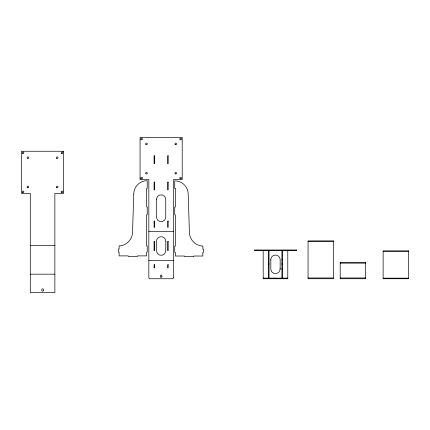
<?xml version="1.0" encoding="UTF-8"?>
<svg xmlns="http://www.w3.org/2000/svg" width="430" height="430" viewBox="0 0 430 430"><rect width="100%" height="100%" fill="white"/><g stroke="black" fill="none" stroke-linecap="round" stroke-linejoin="round"><path stroke-width="0.64" d="M280.129 268.992L280.166 259.758A4.682 4.682 0 0 0 275.479 255.071A4.682 4.682 0 0 0 270.798 259.758L270.835 260.037M148.834 231.657L173.424 231.657M308.041 241.671L333.411 241.671M30.283 245.433L54.873 245.433M383.13 251.426L408.5 251.426M281.919 259.758L282.548 259.758M148.834 260.403L173.424 260.403M340.2 263.138L365.57 263.138M268.417 263.466L269.04 263.466M281.919 263.466L282.548 263.466M268.417 264.67L269.04 264.67M281.919 264.67L282.548 264.67M281.919 268.992L282.548 268.992M30.283 274.179L54.873 274.179M308.041 277.968L333.411 277.968M340.2 277.968L365.57 277.968M263.187 278.124L287.777 278.124M383.13 278.162L408.5 278.162M280.129 268.492L280.097 269.777A4.682 4.682 0 0 1 270.819 269.427L270.835 259.758M287.777 250.668L287.777 278.748L263.187 278.748L263.187 250.668M287.385 278.124L287.385 278.748M282.548 250.582L282.548 278.748M281.919 250.582L281.919 278.748M276.264 278.124L276.264 278.748M274.7 278.124L274.7 278.748M269.04 250.582L269.04 278.748M268.417 250.582L268.417 278.748M263.579 278.124L263.579 278.748M156.477 199.219L156.477 217.558A4.682 4.682 0 0 0 165.765 217.704L165.754 198.725A4.682 4.682 0 0 0 156.472 198.966L156.477 199.219M165.813 241.413L165.749 251.432A4.682 4.682 0 0 1 156.466 251.082L156.445 241.413A4.682 4.682 0 0 1 161.132 236.731A4.682 4.682 0 0 1 165.813 241.413M133.757 194.145L132.553 231.894A14.077 14.077 0 0 1 120.309 245.852L119.099 245.933L119.099 249.056L118.47 249.056L118.47 252.179L119.099 252.179L119.099 255.888L128.231 255.888L128.231 256.511L137.466 256.511L137.466 255.888L146.598 255.888L146.598 252.179L147.221 252.179L147.221 245.971L146.598 245.971L146.598 214.747L147.221 214.747L147.221 206.943L146.598 206.943L146.598 188.485L147.221 188.485L147.221 180.675A13.464 13.464 0 0 0 133.757 194.145M173.424 277.576L173.032 278.748L149.226 278.748L148.834 277.576L148.834 179.627L140.051 179.627L140.051 137.476L182.207 137.476L182.207 179.627L173.424 179.627L173.424 277.576M63.651 151.252L21.5 151.252L21.5 193.403L30.283 193.403L30.283 292.524L54.873 292.524L54.873 193.403L63.651 193.403L63.651 151.252M154.692 155.821L154.064 155.821L154.064 163.626L154.692 163.626L154.692 155.821M168.195 155.821L167.571 155.821L167.571 163.626L168.195 163.626L168.195 155.821M154.692 182.089L154.064 182.089L154.064 189.893L154.692 189.893L154.692 182.089M168.195 182.089L167.571 182.089L167.571 189.893L168.195 189.893L168.195 182.089M175.359 188.625L174.736 188.625L174.736 180.815A13.464 13.464 0 0 1 188.2 194.285L189.404 232.033A14.077 14.077 0 0 0 201.643 245.992L202.858 246.073L202.858 249.196L203.481 249.196L203.481 252.319L202.858 252.319L202.858 256.027L193.726 256.027L193.726 256.651L184.492 256.651L184.492 256.027L175.359 256.027L175.359 252.319L174.736 252.319L174.736 246.11L175.359 246.11L175.359 214.887L174.736 214.887L174.736 207.083L175.359 207.083L175.359 188.625M154.692 221.117L154.064 221.117L154.064 227.32L154.692 227.32L154.692 221.117M168.195 221.117L167.571 221.117L167.571 227.32L168.195 227.32L168.195 221.117M333.411 240.891L308.041 240.891L308.041 278.748L333.411 278.748L333.411 240.891M154.692 241.413L154.064 241.413L154.064 250.647L154.692 250.647L154.692 241.413M168.195 241.413L167.571 241.413L167.571 250.647L168.195 250.647L168.195 241.413M296.555 249.997L254.404 249.997L254.404 250.625L296.555 250.625L296.555 249.997M408.5 250.84L383.13 250.84L383.13 278.748L408.5 278.748L408.5 250.84M365.57 262.354L340.2 262.354L340.2 278.748L365.57 278.748L365.57 262.354M154.692 264.74L154.064 264.74L154.064 267.863L154.692 267.863L154.692 264.74M168.195 264.74L167.571 264.74L167.571 267.863L168.195 267.863L168.195 264.74M161.911 276.603L161.911 275.823A0.779 0.779 0 0 0 161.132 275.039A0.779 0.779 0 0 0 160.347 275.823L160.347 276.603A0.779 0.779 0 0 0 161.132 277.382A0.779 0.779 0 0 0 161.911 276.603M43.355 290.379L43.355 289.6A0.779 0.779 0 0 0 42.575 288.815A0.779 0.779 0 0 0 41.796 289.6L41.796 290.379A0.779 0.779 0 0 0 42.575 291.158A0.779 0.779 0 0 0 43.355 290.379M22.65 192.554A0.817 0.817 0 0 0 23.881 191.845A0.817 0.817 0 0 0 22.65 191.135A0.817 0.817 0 0 0 22.65 192.554M27.359 187.544A0.817 0.817 0 0 0 28.729 187.174A0.817 0.817 0 0 0 27.73 186.174A0.817 0.817 0 0 0 27.359 187.544M56.679 187.588A0.817 0.817 0 0 0 58.018 187.109A0.817 0.817 0 0 0 56.937 186.19A0.817 0.817 0 0 0 56.679 187.588M61.641 192.527A0.817 0.817 0 0 0 62.909 191.887A0.817 0.817 0 0 0 61.721 191.113A0.817 0.817 0 0 0 61.641 192.527M56.669 158.304A0.817 0.817 0 0 0 58.018 157.853A0.817 0.817 0 0 0 56.953 156.912A0.817 0.817 0 0 0 56.669 158.304M61.608 153.478A0.817 0.817 0 0 0 62.909 152.897A0.817 0.817 0 0 0 61.759 152.064A0.817 0.817 0 0 0 61.608 153.478M27.488 158.374A0.817 0.817 0 0 0 28.756 157.74A0.817 0.817 0 0 0 27.574 156.961A0.817 0.817 0 0 0 27.488 158.374M22.527 153.429A0.817 0.817 0 0 0 23.865 152.967A0.817 0.817 0 0 0 22.795 152.037A0.817 0.817 0 0 0 22.527 153.429M175.236 173.811A0.817 0.817 0 0 0 176.574 173.333A0.817 0.817 0 0 0 175.488 172.414A0.817 0.817 0 0 0 175.236 173.811M180.197 178.751A0.817 0.817 0 0 0 181.465 178.111A0.817 0.817 0 0 0 180.277 177.337A0.817 0.817 0 0 0 180.197 178.751M175.225 144.528A0.817 0.817 0 0 0 176.569 144.077A0.817 0.817 0 0 0 175.504 143.136A0.817 0.817 0 0 0 175.225 144.528M180.165 139.702A0.817 0.817 0 0 0 181.46 139.121A0.817 0.817 0 0 0 180.31 138.288A0.817 0.817 0 0 0 180.165 139.702M141.035 178.643A0.817 0.817 0 0 0 142.405 178.278A0.817 0.817 0 0 0 141.4 177.273A0.817 0.817 0 0 0 141.035 178.643M145.915 173.768A0.817 0.817 0 0 0 147.286 173.398A0.817 0.817 0 0 0 146.281 172.398A0.817 0.817 0 0 0 145.915 173.768M146.044 144.598A0.817 0.817 0 0 0 147.313 143.964A0.817 0.817 0 0 0 146.125 143.185A0.817 0.817 0 0 0 146.044 144.598M141.078 139.653A0.817 0.817 0 0 0 142.421 139.191A0.817 0.817 0 0 0 141.346 138.261A0.817 0.817 0 0 0 141.078 139.653"/></g></svg>
